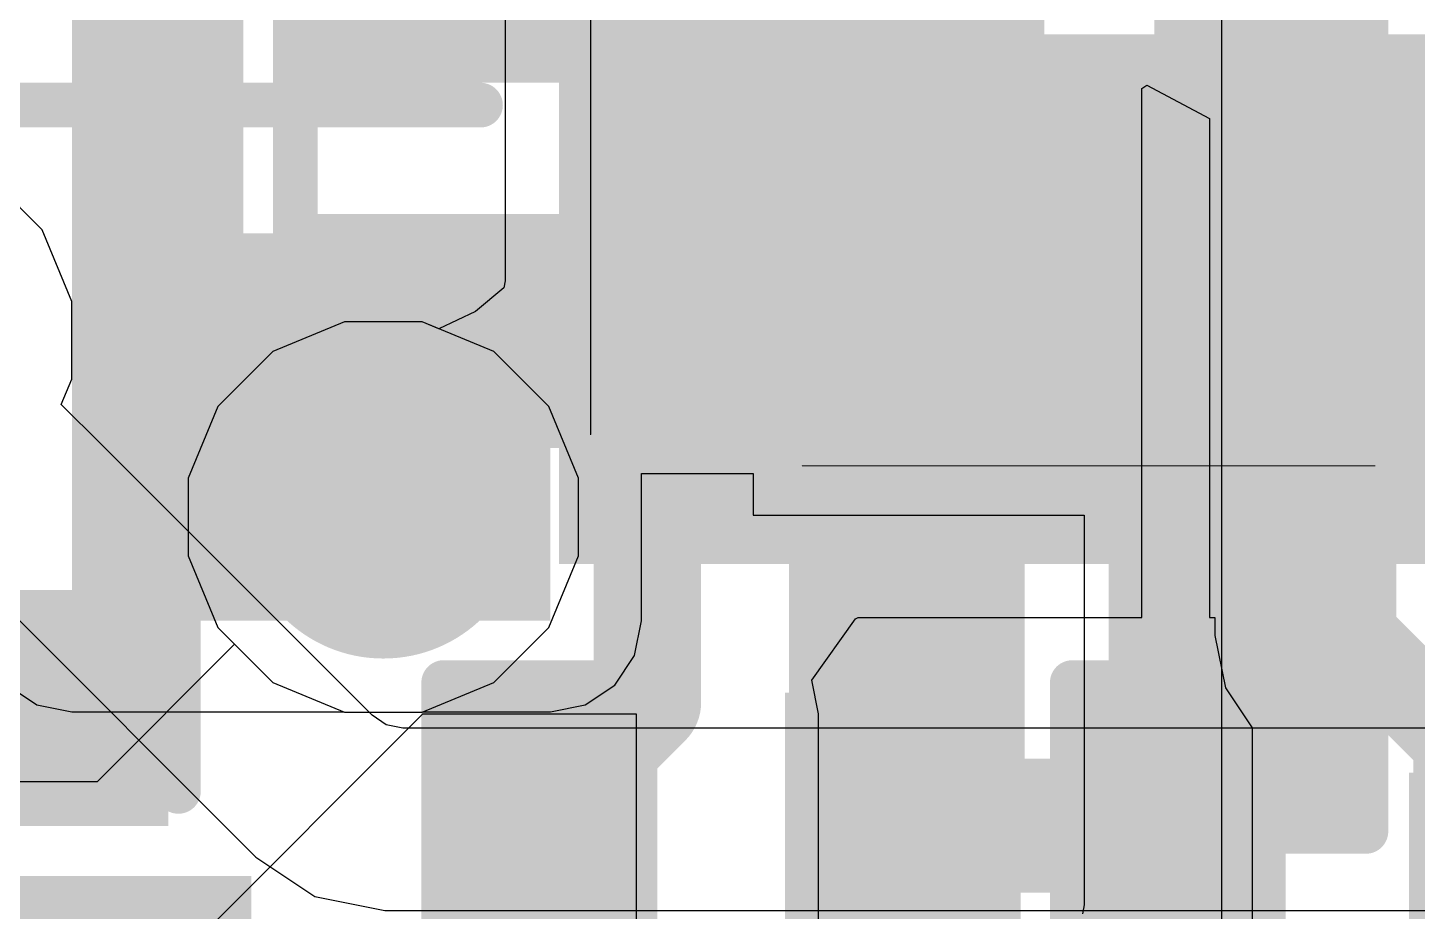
# Model space of a CAD drawing. Header units: inches. Extents: x -6 to 385, y -2 to 102.
# Drawn here: x 28.289 to 32.234, y 9.007 to 11.514 of the extents above; entities that cross this region are included whole.
import ezdxf

# ---------------------------------------------------------------- set-up
doc = ezdxf.new("R2010")
doc.units = ezdxf.units.IN
for name, color, linetype in [('Bottom Layer', 5, 'Continuous'), ('Bottom Overlay', 54, 'Continuous'), ('Bottom Paste', 16, 'Continuous'), ('Bottom Solder', 6, 'Continuous'), ('Drill Drawing', 1, 'Continuous'), ('Layer 1', 16, 'Continuous'), ('Layer 2', 76, 'Continuous'), ('Top Layer', 1, 'Continuous'), ('Top Overlay', 2, 'Continuous'), ('Top Paste', 8, 'Continuous'), ('Top Solder', 216, 'Continuous'), ('Via Holes', 16, 'Continuous')]:
    doc.layers.add(name, color=color, linetype=linetype)

# ---------------------------------------------------------------- blocks, each defined once
blk = doc.blocks.new('FH12_40S_0_5SH_55__4')
at = {"layer": 'Top Layer'}
for points in [[(7.600000039999999, 2.27500053), (7.89999944, 2.27500053), (7.89999944, 0.97500059), (7.600000039999999, 0.97500059)], [(8.09999904, 2.27500053), (8.39999844, 2.27500053), (8.39999844, 0.97500059), (8.09999904, 0.97500059)], [(8.60000058, 2.27500053), (8.899999979999999, 2.27500053), (8.899999979999999, 0.97500059), (8.60000058, 0.97500059)], [(9.09999958, 2.27500053), (9.39999898, 2.27500053), (9.39999898, 0.97500059), (9.09999958, 0.97500059)], [(9.600001119999998, 2.27500053), (9.900000519999999, 2.27500053), (9.900000519999999, 0.97500059), (9.600001119999998, 0.97500059)]]:
    blk.add_hatch(color=1, dxfattribs=at).paths.add_polyline_path(points)
at = {"layer": 'Top Paste'}
for points in [[(7.600000039999999, 2.27500053), (7.89999944, 2.27500053), (7.89999944, 0.97500059), (7.600000039999999, 0.97500059)], [(8.09999904, 2.27500053), (8.39999844, 2.27500053), (8.39999844, 0.97500059), (8.09999904, 0.97500059)], [(8.60000058, 2.27500053), (8.899999979999999, 2.27500053), (8.899999979999999, 0.97500059), (8.60000058, 0.97500059)], [(9.09999958, 2.27500053), (9.39999898, 2.27500053), (9.39999898, 0.97500059), (9.09999958, 0.97500059)], [(9.600001119999998, 2.27500053), (9.900000519999999, 2.27500053), (9.900000519999999, 0.97500059), (9.600001119999998, 0.97500059)]]:
    blk.add_hatch(color=8, dxfattribs=at).paths.add_polyline_path(points)
at = {"layer": 'Top Solder'}
for points in [[(7.498400039999999, 2.37660053), (8.00159944, 2.37660053), (8.00159944, 0.87340059), (7.498400039999999, 0.87340059)], [(7.99839904, 2.37660053), (8.50159844, 2.37660053), (8.50159844, 0.87340059), (7.99839904, 0.87340059)], [(8.49840058, 2.37660053), (9.001599979999998, 2.37660053), (9.001599979999998, 0.87340059), (8.49840058, 0.87340059)], [(8.99839958, 2.37660053), (9.501598979999999, 2.37660053), (9.501598979999999, 0.87340059), (8.99839958, 0.87340059)], [(9.498401119999999, 2.37660053), (10.00160052, 2.37660053), (10.00160052, 0.87340059), (9.498401119999999, 0.87340059)]]:
    blk.add_hatch(color=216, dxfattribs=at).paths.add_polyline_path(points)
at = {"layer": 'Top Overlay'}
blk.add_lwpolyline([(11.59919956, 1.07419902, 0.127, 0.127, 0), (10.22420104, 1.07419902, 0.127, 0.127, 0)], format="xyseb", dxfattribs=at)
blk.add_lwpolyline([(10.19245104, 1.07419902, 0.0635, 0.0635, 1), (10.25595104, 1.07419902, 0.0635, 0.0635, 1)], format="xyseb", close=True, dxfattribs=at)
blk = doc.blocks.new('C___0402_52')
at = {"layer": 'Top Layer'}
for points in [[(-0.6985, -0.3175), (-0.6985, 0.3175), (-0.2412999999999999, 0.3175), (-0.2413, -0.3175)], [(0.2412999999999999, -0.3175), (0.2413, 0.3175), (0.6985, 0.3175), (0.6985, -0.3175)]]:
    blk.add_hatch(color=1, dxfattribs=at).paths.add_polyline_path(points)
at = {"layer": 'Top Paste'}
for points in [[(-0.6985, -0.3175), (-0.6985, 0.3175), (-0.2412999999999999, 0.3175), (-0.2413, -0.3175)], [(0.2412999999999999, -0.3175), (0.2413, 0.3175), (0.6985, 0.3175), (0.6985, -0.3175)]]:
    blk.add_hatch(color=8, dxfattribs=at).paths.add_polyline_path(points)
at = {"layer": 'Top Solder'}
for points in [[(-0.7584998799999999, -0.37749988), (-0.7584998799999999, 0.37749988), (-0.18130012, 0.37749988), (-0.18130012, -0.37749988)], [(0.18130012, -0.37749988), (0.18130012, 0.37749988), (0.7584998799999999, 0.37749988), (0.7584998799999999, -0.37749988)]]:
    blk.add_hatch(color=216, dxfattribs=at).paths.add_polyline_path(points)
at = {"layer": 'Top Overlay'}
for points in [[(-0.7874, 0.4064, 0.127, 0.127, 0), (-0.2794, 0.4064, 0.127, 0.127, 0)], [(-0.7874, -0.4064, 0.127, 0.127, 0), (-0.7874, 0.4064, 0.127, 0.127, 0)], [(0.2794, 0.4064, 0.127, 0.127, 0), (0.7874, 0.4064, 0.127, 0.127, 0)], [(0.7874, -0.4064, 0.127, 0.127, 0), (0.7874, 0.4064, 0.127, 0.127, 0)], [(-0.7874, -0.4064, 0.127, 0.127, 0), (-0.2794, -0.4064, 0.127, 0.127, 0)], [(0.2794, -0.4064, 0.127, 0.127, 0), (0.7874, -0.4064, 0.127, 0.127, 0)]]:
    blk.add_lwpolyline(points, format="xyseb", dxfattribs=at)
for points in [[(-0.8191499999999999, 0.4064, 0.0635, 0.0635, 1), (-0.7556499999999999, 0.4064, 0.0635, 0.0635, 1)], [(-0.8191499999999999, 0.4064, 0.0635, 0.0635, 1), (-0.7556499999999999, 0.4064, 0.0635, 0.0635, 1)], [(-0.31115, 0.4064, 0.0635, 0.0635, 1), (-0.24765, 0.4064, 0.0635, 0.0635, 1)], [(0.24765, 0.4064, 0.0635, 0.0635, 1), (0.31115, 0.4064, 0.0635, 0.0635, 1)], [(0.7556499999999999, 0.4064, 0.0635, 0.0635, 1), (0.8191499999999999, 0.4064, 0.0635, 0.0635, 1)], [(0.7556499999999999, 0.4064, 0.0635, 0.0635, 1), (0.8191499999999999, 0.4064, 0.0635, 0.0635, 1)], [(-0.8191499999999999, -0.4064, 0.0635, 0.0635, 1), (-0.7556499999999999, -0.4064, 0.0635, 0.0635, 1)], [(-0.8191499999999999, -0.4064, 0.0635, 0.0635, 1), (-0.7556499999999999, -0.4064, 0.0635, 0.0635, 1)], [(-0.31115, -0.4064, 0.0635, 0.0635, 1), (-0.24765, -0.4064, 0.0635, 0.0635, 1)], [(0.24765, -0.4064, 0.0635, 0.0635, 1), (0.31115, -0.4064, 0.0635, 0.0635, 1)], [(0.7556499999999999, -0.4064, 0.0635, 0.0635, 1), (0.8191499999999999, -0.4064, 0.0635, 0.0635, 1)], [(0.7556499999999999, -0.4064, 0.0635, 0.0635, 1), (0.8191499999999999, -0.4064, 0.0635, 0.0635, 1)]]:
    blk.add_lwpolyline(points, format="xyseb", close=True, dxfattribs=at)
blk = doc.blocks.new('C___0402_56')
at = {"layer": 'Top Layer'}
for points in [[(-0.6985, -0.3175), (-0.6985, 0.3175), (-0.2412999999999999, 0.3175), (-0.2413, -0.3175)], [(0.2412999999999999, -0.3175), (0.2413, 0.3175), (0.6985, 0.3175), (0.6985, -0.3175)]]:
    blk.add_hatch(color=1, dxfattribs=at).paths.add_polyline_path(points)
at = {"layer": 'Top Paste'}
for points in [[(-0.6985, -0.3175), (-0.6985, 0.3175), (-0.2412999999999999, 0.3175), (-0.2413, -0.3175)], [(0.2412999999999999, -0.3175), (0.2413, 0.3175), (0.6985, 0.3175), (0.6985, -0.3175)]]:
    blk.add_hatch(color=8, dxfattribs=at).paths.add_polyline_path(points)
at = {"layer": 'Top Solder'}
for points in [[(-0.7584998799999999, -0.37749988), (-0.7584998799999999, 0.37749988), (-0.18130012, 0.37749988), (-0.18130012, -0.37749988)], [(0.18130012, -0.37749988), (0.18130012, 0.37749988), (0.7584998799999999, 0.37749988), (0.7584998799999999, -0.37749988)]]:
    blk.add_hatch(color=216, dxfattribs=at).paths.add_polyline_path(points)
at = {"layer": 'Top Overlay'}
for points in [[(-0.2794, 0.4064, 0.127, 0.127, 0), (-0.7874, 0.4064, 0.127, 0.127, 0)], [(-0.7874, 0.4064, 0.127, 0.127, 0), (-0.7874, -0.4064, 0.127, 0.127, 0)], [(0.7874, 0.4064, 0.127, 0.127, 0), (0.2794, 0.4064, 0.127, 0.127, 0)], [(0.7874, 0.4064, 0.127, 0.127, 0), (0.7874, -0.4064, 0.127, 0.127, 0)], [(-0.2794, -0.4064, 0.127, 0.127, 0), (-0.7874, -0.4064, 0.127, 0.127, 0)], [(0.7874, -0.4064, 0.127, 0.127, 0), (0.2794, -0.4064, 0.127, 0.127, 0)]]:
    blk.add_lwpolyline(points, format="xyseb", dxfattribs=at)
for points in [[(-0.8191499999999999, 0.4064, 0.0635, 0.0635, 1), (-0.7556499999999999, 0.4064, 0.0635, 0.0635, 1)], [(-0.8191499999999999, 0.4064, 0.0635, 0.0635, 1), (-0.7556499999999999, 0.4064, 0.0635, 0.0635, 1)], [(-0.31115, 0.4064, 0.0635, 0.0635, 1), (-0.24765, 0.4064, 0.0635, 0.0635, 1)], [(0.24765, 0.4064, 0.0635, 0.0635, 1), (0.31115, 0.4064, 0.0635, 0.0635, 1)], [(0.7556499999999999, 0.4064, 0.0635, 0.0635, 1), (0.8191499999999999, 0.4064, 0.0635, 0.0635, 1)], [(0.7556499999999999, 0.4064, 0.0635, 0.0635, 1), (0.8191499999999999, 0.4064, 0.0635, 0.0635, 1)], [(-0.8191499999999999, -0.4064, 0.0635, 0.0635, 1), (-0.7556499999999999, -0.4064, 0.0635, 0.0635, 1)], [(-0.8191499999999999, -0.4064, 0.0635, 0.0635, 1), (-0.7556499999999999, -0.4064, 0.0635, 0.0635, 1)], [(-0.31115, -0.4064, 0.0635, 0.0635, 1), (-0.24765, -0.4064, 0.0635, 0.0635, 1)], [(0.24765, -0.4064, 0.0635, 0.0635, 1), (0.31115, -0.4064, 0.0635, 0.0635, 1)], [(0.7556499999999999, -0.4064, 0.0635, 0.0635, 1), (0.8191499999999999, -0.4064, 0.0635, 0.0635, 1)], [(0.7556499999999999, -0.4064, 0.0635, 0.0635, 1), (0.8191499999999999, -0.4064, 0.0635, 0.0635, 1)]]:
    blk.add_lwpolyline(points, format="xyseb", close=True, dxfattribs=at)
blk = doc.blocks.new('C___0402_69')
at = {"layer": 'Top Layer'}
for points in [[(-0.6985, -0.3175), (-0.6985, 0.3174999999999999), (-0.2413000000000001, 0.3175), (-0.2412999999999999, -0.3174999999999999)], [(0.2413000000000001, -0.3175), (0.2412999999999999, 0.3174999999999999), (0.6985, 0.3175), (0.6985, -0.3174999999999999)]]:
    blk.add_hatch(color=1, dxfattribs=at).paths.add_polyline_path(points)
at = {"layer": 'Top Paste'}
for points in [[(-0.6985, -0.3175), (-0.6985, 0.3174999999999999), (-0.2413000000000001, 0.3175), (-0.2412999999999999, -0.3174999999999999)], [(0.2413000000000001, -0.3175), (0.2412999999999999, 0.3174999999999999), (0.6985, 0.3175), (0.6985, -0.3174999999999999)]]:
    blk.add_hatch(color=8, dxfattribs=at).paths.add_polyline_path(points)
at = {"layer": 'Top Solder'}
for points in [[(-0.7584998799999999, -0.3774998800000001), (-0.7584998799999999, 0.3774998799999999), (-0.1813001200000001, 0.3774998800000001), (-0.1813001199999999, -0.3774998799999999)], [(0.1813001200000001, -0.3774998800000001), (0.1813001199999999, 0.3774998799999999), (0.7584998799999999, 0.3774998800000001), (0.7584998799999999, -0.3774998799999999)]]:
    blk.add_hatch(color=216, dxfattribs=at).paths.add_polyline_path(points)
at = {"layer": 'Top Overlay'}
for points in [[(-0.2794, 0.4064, 0.127, 0.127, 0), (-0.7874, 0.4064, 0.127, 0.127, 0)], [(-0.7874, -0.4064, 0.127, 0.127, 0), (-0.7874, 0.4064, 0.127, 0.127, 0)], [(0.7874, 0.4064, 0.127, 0.127, 0), (0.2794, 0.4064, 0.127, 0.127, 0)], [(0.7874, -0.4064, 0.127, 0.127, 0), (0.7874, 0.4064, 0.127, 0.127, 0)], [(-0.2794, -0.4064, 0.127, 0.127, 0), (-0.7874, -0.4064, 0.127, 0.127, 0)], [(0.7874, -0.4064, 0.127, 0.127, 0), (0.2794, -0.4064, 0.127, 0.127, 0)]]:
    blk.add_lwpolyline(points, format="xyseb", dxfattribs=at)
for points in [[(-0.8191499999999999, 0.4064, 0.0635, 0.0635, 1), (-0.7556499999999999, 0.4064, 0.0635, 0.0635, 1)], [(-0.8191499999999999, 0.4064, 0.0635, 0.0635, 1), (-0.7556499999999999, 0.4064, 0.0635, 0.0635, 1)], [(-0.31115, 0.4064, 0.0635, 0.0635, 1), (-0.24765, 0.4064, 0.0635, 0.0635, 1)], [(0.24765, 0.4064, 0.0635, 0.0635, 1), (0.31115, 0.4064, 0.0635, 0.0635, 1)], [(0.7556499999999999, 0.4064, 0.0635, 0.0635, 1), (0.8191499999999999, 0.4064, 0.0635, 0.0635, 1)], [(0.7556499999999999, 0.4064, 0.0635, 0.0635, 1), (0.8191499999999999, 0.4064, 0.0635, 0.0635, 1)], [(-0.8191499999999999, -0.4064, 0.0635, 0.0635, 1), (-0.7556499999999999, -0.4064, 0.0635, 0.0635, 1)], [(-0.8191499999999999, -0.4064, 0.0635, 0.0635, 1), (-0.7556499999999999, -0.4064, 0.0635, 0.0635, 1)], [(-0.31115, -0.4064, 0.0635, 0.0635, 1), (-0.24765, -0.4064, 0.0635, 0.0635, 1)], [(0.24765, -0.4064, 0.0635, 0.0635, 1), (0.31115, -0.4064, 0.0635, 0.0635, 1)], [(0.7556499999999999, -0.4064, 0.0635, 0.0635, 1), (0.8191499999999999, -0.4064, 0.0635, 0.0635, 1)], [(0.7556499999999999, -0.4064, 0.0635, 0.0635, 1), (0.8191499999999999, -0.4064, 0.0635, 0.0635, 1)]]:
    blk.add_lwpolyline(points, format="xyseb", close=True, dxfattribs=at)
blk = doc.blocks.new('GT_TC032A_H015_L1_B_86')
at = {"layer": 'Bottom Solder'}
blk.add_hatch(color=6, dxfattribs=at).paths.add_polyline_path([(1.0483977, 1.0015982), (2.3016083, 1.0015982), (2.3016083, -1.0015982), (1.0483977, -1.0015982)])
blk = doc.blocks.new('R___0402_B_100')
at = {"layer": 'Bottom Layer'}
for points in [[(-0.2413, 0.3175), (-0.2412999999999999, -0.3175), (-0.6985, -0.3175), (-0.6985, 0.3175)], [(0.6985, 0.3175), (0.6985, -0.3175), (0.2413, -0.3175), (0.2412999999999999, 0.3175)]]:
    blk.add_hatch(color=5, dxfattribs=at).paths.add_polyline_path(points)
at = {"layer": 'Bottom Paste'}
for points in [[(-0.2413, 0.3175), (-0.2412999999999999, -0.3175), (-0.6985, -0.3175), (-0.6985, 0.3175)], [(0.6985, 0.3175), (0.6985, -0.3175), (0.2413, -0.3175), (0.2412999999999999, 0.3175)]]:
    blk.add_hatch(color=16, dxfattribs=at).paths.add_polyline_path(points)
at = {"layer": 'Bottom Solder'}
for points in [[(-0.18629884, 0.37250116), (-0.1862988399999999, -0.37250116), (-0.75350116, -0.37250116), (-0.75350116, 0.37250116)], [(0.75350116, 0.37250116), (0.75350116, -0.37250116), (0.18629884, -0.37250116), (0.1862988399999999, 0.37250116)]]:
    blk.add_hatch(color=6, dxfattribs=at).paths.add_polyline_path(points)
at = {"layer": 'Bottom Overlay'}
for points in [[(-0.7874, 0.4064, 0.127, 0.127, 0), (-0.7874, -0.4064, 0.127, 0.127, 0)], [(0.7874, 0.4064, 0.127, 0.127, 0), (-0.7874, 0.4064, 0.127, 0.127, 0)], [(0.7874, 0.4064, 0.127, 0.127, 0), (0.7874, -0.4064, 0.127, 0.127, 0)], [(0.8128, 0.4318, 0.0032258, 0.0032258, 0), (-0.8128, 0.4318, 0.0032258, 0.0032258, 0)], [(0.7874, -0.4064, 0.127, 0.127, 0), (-0.7874, -0.4064, 0.127, 0.127, 0)]]:
    blk.add_lwpolyline(points, format="xyseb", dxfattribs=at)
for points in [[(-0.8191499999999999, 0.4064, 0.0635, 0.0635, 1), (-0.7556499999999999, 0.4064, 0.0635, 0.0635, 1)], [(-0.8191499999999999, 0.4064, 0.0635, 0.0635, 1), (-0.7556499999999999, 0.4064, 0.0635, 0.0635, 1)], [(0.7556499999999999, 0.4064, 0.0635, 0.0635, 1), (0.8191499999999999, 0.4064, 0.0635, 0.0635, 1)], [(0.7556499999999999, 0.4064, 0.0635, 0.0635, 1), (0.8191499999999999, 0.4064, 0.0635, 0.0635, 1)], [(-0.81360518, 0.4318, 0.0016129, 0.0016129, 1), (-0.8119948199999999, 0.4318, 0.0016129, 0.0016129, 1)], [(0.8119948199999999, 0.4318, 0.0016129, 0.0016129, 1), (0.81360518, 0.4318, 0.0016129, 0.0016129, 1)], [(-0.8191499999999999, -0.4064, 0.0635, 0.0635, 1), (-0.7556499999999999, -0.4064, 0.0635, 0.0635, 1)], [(-0.8191499999999999, -0.4064, 0.0635, 0.0635, 1), (-0.7556499999999999, -0.4064, 0.0635, 0.0635, 1)], [(0.7556499999999999, -0.4064, 0.0635, 0.0635, 1), (0.8191499999999999, -0.4064, 0.0635, 0.0635, 1)], [(0.7556499999999999, -0.4064, 0.0635, 0.0635, 1), (0.8191499999999999, -0.4064, 0.0635, 0.0635, 1)]]:
    blk.add_lwpolyline(points, format="xyseb", close=True, dxfattribs=at)
blk = doc.blocks.new('R___0402_B_107')
at = {"layer": 'Bottom Layer'}
for points in [[(-0.2412999999999999, 0.3174999999999999), (-0.2413000000000001, -0.3175), (-0.6985, -0.3174999999999999), (-0.6985, 0.3175)], [(0.6985, 0.3174999999999999), (0.6985, -0.3175), (0.2412999999999999, -0.3174999999999999), (0.2413000000000001, 0.3175)]]:
    blk.add_hatch(color=5, dxfattribs=at).paths.add_polyline_path(points)
at = {"layer": 'Bottom Paste'}
for points in [[(-0.2412999999999999, 0.3174999999999999), (-0.2413000000000001, -0.3175), (-0.6985, -0.3174999999999999), (-0.6985, 0.3175)], [(0.6985, 0.3174999999999999), (0.6985, -0.3175), (0.2412999999999999, -0.3174999999999999), (0.2413000000000001, 0.3175)]]:
    blk.add_hatch(color=16, dxfattribs=at).paths.add_polyline_path(points)
at = {"layer": 'Bottom Solder'}
for points in [[(-0.1862988399999999, 0.3725011599999999), (-0.18629884, -0.3725011600000001), (-0.75350116, -0.3725011599999999), (-0.75350116, 0.3725011600000001)], [(0.75350116, 0.3725011599999999), (0.75350116, -0.3725011600000001), (0.1862988399999999, -0.3725011599999999), (0.18629884, 0.3725011600000001)]]:
    blk.add_hatch(color=6, dxfattribs=at).paths.add_polyline_path(points)
at = {"layer": 'Bottom Overlay'}
for points in [[(-0.7874, -0.4064, 0.127, 0.127, 0), (-0.7874, 0.4064, 0.127, 0.127, 0)], [(-0.7874, 0.4064, 0.127, 0.127, 0), (0.7874, 0.4064, 0.127, 0.127, 0)], [(0.7874, -0.4064, 0.127, 0.127, 0), (0.7874, 0.4064, 0.127, 0.127, 0)], [(-0.8128, 0.4318, 0.0032258, 0.0032258, 0), (0.8128, 0.4318, 0.0032258, 0.0032258, 0)], [(-0.7874, -0.4064, 0.127, 0.127, 0), (0.7874, -0.4064, 0.127, 0.127, 0)]]:
    blk.add_lwpolyline(points, format="xyseb", dxfattribs=at)
for points in [[(-0.8191499999999999, 0.4064, 0.0635, 0.0635, 1), (-0.7556499999999999, 0.4064, 0.0635, 0.0635, 1)], [(-0.8191499999999999, 0.4064, 0.0635, 0.0635, 1), (-0.7556499999999999, 0.4064, 0.0635, 0.0635, 1)], [(0.7556499999999999, 0.4064, 0.0635, 0.0635, 1), (0.8191499999999999, 0.4064, 0.0635, 0.0635, 1)], [(0.7556499999999999, 0.4064, 0.0635, 0.0635, 1), (0.8191499999999999, 0.4064, 0.0635, 0.0635, 1)], [(-0.81360518, 0.4318, 0.0016129, 0.0016129, 1), (-0.8119948199999999, 0.4318, 0.0016129, 0.0016129, 1)], [(0.8119948199999999, 0.4318, 0.0016129, 0.0016129, 1), (0.81360518, 0.4318, 0.0016129, 0.0016129, 1)], [(-0.8191499999999999, -0.4064, 0.0635, 0.0635, 1), (-0.7556499999999999, -0.4064, 0.0635, 0.0635, 1)], [(-0.8191499999999999, -0.4064, 0.0635, 0.0635, 1), (-0.7556499999999999, -0.4064, 0.0635, 0.0635, 1)], [(0.7556499999999999, -0.4064, 0.0635, 0.0635, 1), (0.8191499999999999, -0.4064, 0.0635, 0.0635, 1)], [(0.7556499999999999, -0.4064, 0.0635, 0.0635, 1), (0.8191499999999999, -0.4064, 0.0635, 0.0635, 1)]]:
    blk.add_lwpolyline(points, format="xyseb", close=True, dxfattribs=at)
blk = doc.blocks.new('R___0402_B_111')
at = {"layer": 'Bottom Layer'}
for points in [[(-0.2413, 0.3175), (-0.2412999999999999, -0.3175), (-0.6985, -0.3175), (-0.6985, 0.3175)], [(0.6985, 0.3175), (0.6985, -0.3175), (0.2413, -0.3175), (0.2412999999999999, 0.3175)]]:
    blk.add_hatch(color=5, dxfattribs=at).paths.add_polyline_path(points)
at = {"layer": 'Bottom Paste'}
for points in [[(-0.2413, 0.3175), (-0.2412999999999999, -0.3175), (-0.6985, -0.3175), (-0.6985, 0.3175)], [(0.6985, 0.3175), (0.6985, -0.3175), (0.2413, -0.3175), (0.2412999999999999, 0.3175)]]:
    blk.add_hatch(color=16, dxfattribs=at).paths.add_polyline_path(points)
at = {"layer": 'Bottom Solder'}
for points in [[(-0.18629884, 0.37250116), (-0.1862988399999999, -0.37250116), (-0.75350116, -0.37250116), (-0.75350116, 0.37250116)], [(0.75350116, 0.37250116), (0.75350116, -0.37250116), (0.18629884, -0.37250116), (0.1862988399999999, 0.37250116)]]:
    blk.add_hatch(color=6, dxfattribs=at).paths.add_polyline_path(points)
at = {"layer": 'Bottom Overlay'}
for points in [[(-0.7874, -0.4064, 0.127, 0.127, 0), (-0.7874, 0.4064, 0.127, 0.127, 0)], [(0.7874, 0.4064, 0.127, 0.127, 0), (-0.7874, 0.4064, 0.127, 0.127, 0)], [(0.7874, -0.4064, 0.127, 0.127, 0), (0.7874, 0.4064, 0.127, 0.127, 0)], [(0.8128, 0.4318, 0.0032258, 0.0032258, 0), (-0.8128, 0.4318, 0.0032258, 0.0032258, 0)], [(0.7874, -0.4064, 0.127, 0.127, 0), (-0.7874, -0.4064, 0.127, 0.127, 0)]]:
    blk.add_lwpolyline(points, format="xyseb", dxfattribs=at)
for points in [[(-0.8191499999999999, 0.4064, 0.0635, 0.0635, 1), (-0.7556499999999999, 0.4064, 0.0635, 0.0635, 1)], [(-0.8191499999999999, 0.4064, 0.0635, 0.0635, 1), (-0.7556499999999999, 0.4064, 0.0635, 0.0635, 1)], [(0.7556499999999999, 0.4064, 0.0635, 0.0635, 1), (0.8191499999999999, 0.4064, 0.0635, 0.0635, 1)], [(0.7556499999999999, 0.4064, 0.0635, 0.0635, 1), (0.8191499999999999, 0.4064, 0.0635, 0.0635, 1)], [(-0.81360518, 0.4318, 0.0016129, 0.0016129, 1), (-0.8119948199999999, 0.4318, 0.0016129, 0.0016129, 1)], [(0.8119948199999999, 0.4318, 0.0016129, 0.0016129, 1), (0.81360518, 0.4318, 0.0016129, 0.0016129, 1)], [(-0.8191499999999999, -0.4064, 0.0635, 0.0635, 1), (-0.7556499999999999, -0.4064, 0.0635, 0.0635, 1)], [(-0.8191499999999999, -0.4064, 0.0635, 0.0635, 1), (-0.7556499999999999, -0.4064, 0.0635, 0.0635, 1)], [(0.7556499999999999, -0.4064, 0.0635, 0.0635, 1), (0.8191499999999999, -0.4064, 0.0635, 0.0635, 1)], [(0.7556499999999999, -0.4064, 0.0635, 0.0635, 1), (0.8191499999999999, -0.4064, 0.0635, 0.0635, 1)]]:
    blk.add_lwpolyline(points, format="xyseb", close=True, dxfattribs=at)
blk = doc.blocks.new('C___0402_B_155')
at = {"layer": 'Bottom Layer'}
for points in [[(-0.2413, 0.3175), (-0.2412999999999999, -0.3175), (-0.6985, -0.3175), (-0.6985, 0.3175)], [(0.6985, 0.3175), (0.6985, -0.3175), (0.2413, -0.3175), (0.2412999999999999, 0.3175)]]:
    blk.add_hatch(color=5, dxfattribs=at).paths.add_polyline_path(points)
at = {"layer": 'Bottom Paste'}
for points in [[(-0.2413, 0.3175), (-0.2412999999999999, -0.3175), (-0.6985, -0.3175), (-0.6985, 0.3175)], [(0.6985, 0.3175), (0.6985, -0.3175), (0.2413, -0.3175), (0.2412999999999999, 0.3175)]]:
    blk.add_hatch(color=16, dxfattribs=at).paths.add_polyline_path(points)
at = {"layer": 'Bottom Solder'}
for points in [[(-0.18130012, 0.37749988), (-0.18130012, -0.37749988), (-0.7584998799999999, -0.37749988), (-0.7584998799999999, 0.37749988)], [(0.7584998799999999, 0.37749988), (0.7584998799999999, -0.37749988), (0.18130012, -0.37749988), (0.18130012, 0.37749988)]]:
    blk.add_hatch(color=6, dxfattribs=at).paths.add_polyline_path(points)
at = {"layer": 'Bottom Overlay'}
for points in [[(-0.27940254, 0.40640254, 0.127, 0.127, 0), (-0.7874, 0.40639492, 0.127, 0.127, 0)], [(-0.7874, 0.40639492, 0.127, 0.127, 0), (-0.7874, -0.4064, 0.127, 0.127, 0)], [(0.78740254, 0.40640254, 0.127, 0.127, 0), (0.2794, 0.40640254, 0.127, 0.127, 0)], [(0.78740254, 0.40640254, 0.127, 0.127, 0), (0.7874, -0.4064, 0.127, 0.127, 0)], [(-0.2794, -0.4064, 0.127, 0.127, 0), (-0.7874, -0.4064, 0.127, 0.127, 0)], [(0.7874, -0.4064, 0.127, 0.127, 0), (0.2794, -0.4064, 0.127, 0.127, 0)]]:
    blk.add_lwpolyline(points, format="xyseb", dxfattribs=at)
for points in [[(-0.8191499999999999, 0.40639492, 0.0635, 0.0635, 1), (-0.7556499999999999, 0.40639492, 0.0635, 0.0635, 1)], [(-0.8191499999999999, 0.40639492, 0.0635, 0.0635, 1), (-0.7556499999999999, 0.40639492, 0.0635, 0.0635, 1)], [(-0.31115254, 0.40640254, 0.0635, 0.0635, 1), (-0.24765254, 0.40640254, 0.0635, 0.0635, 1)], [(0.24765, 0.40640254, 0.0635, 0.0635, 1), (0.31115, 0.40640254, 0.0635, 0.0635, 1)], [(0.75565254, 0.40640254, 0.0635, 0.0635, 1), (0.8191525399999998, 0.40640254, 0.0635, 0.0635, 1)], [(0.75565254, 0.40640254, 0.0635, 0.0635, 1), (0.8191525399999998, 0.40640254, 0.0635, 0.0635, 1)], [(-0.8191499999999999, -0.4064, 0.0635, 0.0635, 1), (-0.7556499999999999, -0.4064, 0.0635, 0.0635, 1)], [(-0.8191499999999999, -0.4064, 0.0635, 0.0635, 1), (-0.7556499999999999, -0.4064, 0.0635, 0.0635, 1)], [(-0.31115, -0.4064, 0.0635, 0.0635, 1), (-0.24765, -0.4064, 0.0635, 0.0635, 1)], [(0.24765, -0.4064, 0.0635, 0.0635, 1), (0.31115, -0.4064, 0.0635, 0.0635, 1)], [(0.7556499999999999, -0.4064, 0.0635, 0.0635, 1), (0.8191499999999999, -0.4064, 0.0635, 0.0635, 1)], [(0.7556499999999999, -0.4064, 0.0635, 0.0635, 1), (0.8191499999999999, -0.4064, 0.0635, 0.0635, 1)]]:
    blk.add_lwpolyline(points, format="xyseb", close=True, dxfattribs=at)

msp = doc.modelspace()

# ---------------------------------------------------------------- hatches: boundary and pattern name
at = {"layer": 'Bottom Layer'}
for points in [[(28.4136973, 9.83133416), (28.8708973, 9.83133416), (28.8708973, 14.47449988), (28.4136973, 14.47449988)], [(29.1375973, 11.41379988), (31.05969658, 11.41379988), (31.05969658, 12.3569476), (29.1375973, 12.3569476)], [(28.4136973, 9.83133416), (29.7725973, 9.83133416), (29.7725973, 10.93119988), (28.4136973, 10.93119988)], [(32.21110652, 8.49999824), (34.46999456, 8.49999824), (34.46999456, 9.400001519999998), (32.21110652, 9.400001519999998)]]:
    msp.add_hatch(color=5, dxfattribs=at).paths.add_polyline_path(points)
h = msp.add_hatch(color=5, dxfattribs=at)
edge = h.paths.add_edge_path()
edge.add_arc((29.29818372, 10.12551696), 0.2999994, 0, 360)
at = {"layer": 'Bottom Solder'}
h = msp.add_hatch(color=6, dxfattribs=at)
edge = h.paths.add_edge_path()
edge.add_arc((29.29818372, 10.12551696), 0.4015993999999999, 0, 360)
at = {"layer": 'Layer 1'}
h = msp.add_hatch(color=16, dxfattribs=at)
edge = h.paths.add_edge_path()
edge.add_arc((29.29818372, 10.12551696), 0.2999994, 0, 360)
at = {"layer": 'Layer 2'}
h = msp.add_hatch(color=76, dxfattribs=at)
edge = h.paths.add_edge_path()
edge.add_arc((29.29818372, 10.12551696), 0.2999994, 0, 360)
at = {"layer": 'Top Layer'}
h = msp.add_hatch(color=1, dxfattribs=at)
edge = h.paths.add_edge_path()
edge.add_arc((29.29818372, 10.12551696), 0.2999994, 0, 360)
at = {"layer": 'Top Solder'}
h = msp.add_hatch(color=216, dxfattribs=at)
edge = h.paths.add_edge_path()
edge.add_arc((29.29818372, 10.12551696), 0.4015993999999999, 0, 360)
at = {"layer": 'Via Holes'}
h = msp.add_hatch(color=7, dxfattribs=at)
edge = h.paths.add_edge_path()
edge.add_arc((29.29818372, 10.12551696), 0.1499997, 0, 360)

# ---------------------------------------------------------------- linework, layer by layer
at = {"layer": 'Bottom Layer'}
for p, q in [((31.67920258, 8.24600078), (31.67920258, 26.9748)), ((30.03157316, 9.83133416), (30.03157316, 10.24939276)), ((30.03157316, 10.24939276), (30.34849658, 10.24939276)), ((30.34849658, 10.24939276), (30.34849658, 10.13109988)), ((30.34849658, 10.13109988), (31.28829658, 10.13109988)), ((31.28829658, 10.13109988), (31.28829658, 9.024383779999999)), ((30.01186022, 9.73222844), (30.03157316, 9.83133416)), ((29.95572114, 9.648210319999999), (30.01186022, 9.73222844)), ((28.23057346, 9.648210319999999), (28.31459157999999, 9.59207124)), ((29.87170301999999, 9.59207124), (29.95572114, 9.648210319999999)), ((28.31459157999999, 9.59207124), (28.4136973, 9.5723583)), ((29.7725973, 9.5723583), (29.87170301999999, 9.59207124)), ((28.4136973, 9.5723583), (29.18595636, 9.5723583)), ((29.18595636, 9.5723583), (29.18798581999999, 9.571517559999998)), ((29.18798581999999, 9.571517559999998), (29.40838162, 9.571517559999998)), ((29.40838162, 9.571517559999998), (29.41041108, 9.5723583)), ((29.41041108, 9.5723583), (29.7725973, 9.5723583)), ((31.28829658, 9.024383779999999), (31.28332072, 8.99936732))]:
    msp.add_line(p, q, dxfattribs=at)
for points in [[(28.7105979, 10.74070242, 0.3809999999999999, 0.3809999999999999, 0), (28.7105979, 12.89180048, 0.3809999999999999, 0.3809999999999999, 0)], [(28.7105979, 10.74070242, 0.3809999999999999, 0.3809999999999999, 0), (28.71060044, 10.74069988, 0.3809999999999999, 0.3809999999999999, 0)], [(28.71060044, 10.74069988, 0.3809999999999999, 0.3809999999999999, 0), (29.4169973, 10.74069988, 0.3809999999999999, 0.3809999999999999, 0)], [(29.4169973, 10.74069988, 0.3809999999999999, 0.3809999999999999, 0), (29.4550973, 10.70259988, 0.3809999999999999, 0.3809999999999999, 0)], [(29.3400861, 10.66449988, 0.3809999999999999, 0.3809999999999999, 0), (29.3781861, 10.70259988, 0.3809999999999999, 0.3809999999999999, 0)], [(29.3781861, 10.70259988, 0.3809999999999999, 0.3809999999999999, 0), (29.4550973, 10.70259988, 0.3809999999999999, 0.3809999999999999, 0)], [(29.4550973, 10.70259988, 0.3809999999999999, 0.3809999999999999, 0), (30.83109658, 10.70259988, 0.3809999999999999, 0.3809999999999999, 0)], [(30.8147974, 10.6863007, 0.3809999999999999, 0.3809999999999999, 0), (30.83109658, 10.70259988, 0.3809999999999999, 0.3809999999999999, 0)], [(31.77089658, 10.21999988, 0.3809999999999999, 0.3809999999999999, 0), (31.77089658, 10.70259988, 0.3809999999999999, 0.3809999999999999, 0)], [(29.3400861, 10.16741934, 0.3809999999999999, 0.3809999999999999, 0), (29.3400861, 10.66449988, 0.3809999999999999, 0.3809999999999999, 0)], [(31.77089658, 10.21999988, 0.3809999999999999, 0.3809999999999999, 0), (33.7199986, 10.21999988, 0.3809999999999999, 0.3809999999999999, 0)], [(31.77089658, 9.63960734, 0.3809999999999999, 0.3809999999999999, 0), (31.77089658, 10.21999988, 0.3809999999999999, 0.3809999999999999, 0)], [(29.29818372, 10.12551696, 0.3809999999999999, 0.3809999999999999, 0), (29.3400861, 10.16741934, 0.3809999999999999, 0.3809999999999999, 0)], [(31.77089658, 9.58499988, 0.3809999999999999, 0.3809999999999999, 0), (31.77089658, 9.63960734, 0.3809999999999999, 0.3809999999999999, 0)]]:
    msp.add_lwpolyline(points, format="xyseb", dxfattribs=at)
for points in [[(28.6153479, 10.74070242, 0.1905, 0.1905, 1), (28.8058479, 10.74070242, 0.1905, 0.1905, 1)], [(28.6153479, 10.74070242, 0.1905, 0.1905, 1), (28.8058479, 10.74070242, 0.1905, 0.1905, 1)], [(28.61535044, 10.74069988, 0.1905, 0.1905, 1), (28.80585044, 10.74069988, 0.1905, 0.1905, 1)], [(28.61535044, 10.74069988, 0.1905, 0.1905, 1), (28.80585044, 10.74069988, 0.1905, 0.1905, 1)], [(29.3217473, 10.74069988, 0.1905, 0.1905, 1), (29.5122473, 10.74069988, 0.1905, 0.1905, 1)], [(29.3217473, 10.74069988, 0.1905, 0.1905, 1), (29.5122473, 10.74069988, 0.1905, 0.1905, 1)], [(29.2829361, 10.70259988, 0.1905, 0.1905, 1), (29.4734361, 10.70259988, 0.1905, 0.1905, 1)], [(29.2829361, 10.70259988, 0.1905, 0.1905, 1), (29.4734361, 10.70259988, 0.1905, 0.1905, 1)], [(29.3598473, 10.70259988, 0.1905, 0.1905, 1), (29.55034729999999, 10.70259988, 0.1905, 0.1905, 1)], [(29.3598473, 10.70259988, 0.1905, 0.1905, 1), (29.55034729999999, 10.70259988, 0.1905, 0.1905, 1)], [(29.3598473, 10.70259988, 0.1905, 0.1905, 1), (29.55034729999999, 10.70259988, 0.1905, 0.1905, 1)], [(30.73584658, 10.70259988, 0.1905, 0.1905, 1), (30.92634658, 10.70259988, 0.1905, 0.1905, 1)], [(30.73584658, 10.70259988, 0.1905, 0.1905, 1), (30.92634658, 10.70259988, 0.1905, 0.1905, 1)], [(31.67564658, 10.70259988, 0.1905, 0.1905, 1), (31.86614658, 10.70259988, 0.1905, 0.1905, 1)], [(29.2448361, 10.66449988, 0.1905, 0.1905, 1), (29.4353361, 10.66449988, 0.1905, 0.1905, 1)], [(29.2448361, 10.66449988, 0.1905, 0.1905, 1), (29.4353361, 10.66449988, 0.1905, 0.1905, 1)], [(30.7195474, 10.6863007, 0.1905, 0.1905, 1), (30.9100474, 10.6863007, 0.1905, 0.1905, 1)], [(31.67564658, 10.21999988, 0.1905, 0.1905, 1), (31.86614658, 10.21999988, 0.1905, 0.1905, 1)], [(31.67564658, 10.21999988, 0.1905, 0.1905, 1), (31.86614658, 10.21999988, 0.1905, 0.1905, 1)], [(31.67564658, 10.21999988, 0.1905, 0.1905, 1), (31.86614658, 10.21999988, 0.1905, 0.1905, 1)], [(29.2448361, 10.16741934, 0.1905, 0.1905, 1), (29.4353361, 10.16741934, 0.1905, 0.1905, 1)], [(29.2448361, 10.16741934, 0.1905, 0.1905, 1), (29.4353361, 10.16741934, 0.1905, 0.1905, 1)], [(29.20293372, 10.12551696, 0.1905, 0.1905, 1), (29.39343372, 10.12551696, 0.1905, 0.1905, 1)], [(31.67564658, 9.63960734, 0.1905, 0.1905, 1), (31.86614658, 9.63960734, 0.1905, 0.1905, 1)], [(31.67564658, 9.63960734, 0.1905, 0.1905, 1), (31.86614658, 9.63960734, 0.1905, 0.1905, 1)], [(31.67564658, 9.58499988, 0.1905, 0.1905, 1), (31.86614658, 9.58499988, 0.1905, 0.1905, 1)]]:
    msp.add_lwpolyline(points, format="xyseb", close=True, dxfattribs=at)
at = {"layer": 'Drill Drawing'}
for points in [[(29.04418372, 10.37951696, 0.0508, 0.0508, 0), (29.55218372, 10.37951696, 0.0508, 0.0508, 0)], [(29.04418372, 10.37951696, 0.0508, 0.0508, 0), (29.29818372, 9.87151696, 0.0508, 0.0508, 0)], [(29.29818372, 9.87151696, 0.0508, 0.0508, 0), (29.55218372, 10.37951696, 0.0508, 0.0508, 0)]]:
    msp.add_lwpolyline(points, format="xyseb", dxfattribs=at)
for points in [[(29.03148372, 10.37951696, 0.0254, 0.0254, 1), (29.05688372, 10.37951696, 0.0254, 0.0254, 1)], [(29.03148372, 10.37951696, 0.0254, 0.0254, 1), (29.05688372, 10.37951696, 0.0254, 0.0254, 1)], [(29.53948372, 10.37951696, 0.0254, 0.0254, 1), (29.56488371999999, 10.37951696, 0.0254, 0.0254, 1)], [(29.53948372, 10.37951696, 0.0254, 0.0254, 1), (29.56488371999999, 10.37951696, 0.0254, 0.0254, 1)], [(29.28548372, 9.87151696, 0.0254, 0.0254, 1), (29.31088372, 9.87151696, 0.0254, 0.0254, 1)], [(29.28548372, 9.87151696, 0.0254, 0.0254, 1), (29.31088372, 9.87151696, 0.0254, 0.0254, 1)]]:
    msp.add_lwpolyline(points, format="xyseb", close=True, dxfattribs=at)
at = {"layer": 'Layer 1'}
for p, q in [((29.18798581999999, 10.67951636), (28.98436926, 10.59517566)), ((29.40838162, 10.67951636), (29.18798581999999, 10.67951636)), ((29.61199818, 10.59517566), (29.40838162, 10.67951636)), ((28.98436926, 10.59517566), (28.82852502, 10.43933142)), ((29.76784242, 10.43933142), (29.61199818, 10.59517566)), ((28.82852502, 10.43933142), (28.74418432, 10.23571486)), ((29.85218312, 10.23571486), (29.76784242, 10.43933142)), ((28.74418432, 10.23571486), (28.74418432, 10.01531906)), ((29.85218312, 10.01531906), (29.85218312, 10.23571486)), ((28.74418432, 10.01531906), (28.82852502, 9.811702499999999)), ((29.76784242, 9.811702499999999), (29.85218312, 10.01531906)), ((28.82852502, 9.811702499999999), (28.98436926, 9.655858259999999)), ((29.61199818, 9.655858259999999), (29.76784242, 9.811702499999999)), ((28.98436926, 9.655858259999999), (29.18798581999999, 9.571517559999998)), ((29.40838162, 9.571517559999998), (29.61199818, 9.655858259999999)), ((29.18798581999999, 9.571517559999998), (29.40838162, 9.571517559999998))]:
    msp.add_line(p, q, dxfattribs=at)
at = {"layer": 'Layer 2'}
for p, q in [((28.3293566, 10.94126082), (28.17351236, 11.09710506)), ((28.4136973, 10.73764426), (28.3293566, 10.94126082)), ((28.4136973, 10.51724846), (28.4136973, 10.73764426)), ((28.38381166, 10.44509468), (28.4136973, 10.51724846)), ((28.49751222, 10.33139412), (28.38381166, 10.44509468)), ((28.49751984, 10.33138904), (28.49751222, 10.33139412)), ((29.26618988, 9.562716459999999), (28.49751984, 10.33138904)), ((28.13127215999999, 9.96514136), (28.93601528, 9.1603957)), ((29.30614662, 9.536018519999999), (29.26618988, 9.562716459999999)), ((29.35327632, 9.52664338), (29.30614662, 9.536018519999999)), ((33.14335256, 9.52664338), (29.35327632, 9.52664338)), ((28.93601528, 9.1603957), (29.10405152, 9.04811754)), ((29.10405152, 9.04811754), (29.30226296, 9.00869166)), ((29.30226296, 9.00869166), (32.92880891999999, 9.00869166))]:
    msp.add_line(p, q, dxfattribs=at)
at = {"layer": 'Top Layer'}
for p, q in [((29.6442892, 11.53571734), (29.6442892, 10.79629794)), ((31.45228914, 11.34239794), (31.46649028, 11.35188738)), ((31.45228914, 9.8402013), (31.45228914, 11.34239794)), ((31.46649028, 11.35188738), (31.64429028, 11.25685074)), ((31.64429028, 11.25685074), (31.64429028, 9.8402013)), ((29.6402379, 10.77592968), (29.55951162, 10.70885336)), ((29.6442892, 10.79629794), (29.6402379, 10.77592968)), ((29.55951162, 10.70885336), (29.45612346, 10.65973992)), ((29.18798581999999, 10.67951636), (28.98436926, 10.59517566)), ((29.40838162, 10.67951636), (29.18798581999999, 10.67951636)), ((29.45612346, 10.65973992), (29.40838162, 10.67951636)), ((28.98436926, 10.59517566), (28.82852502, 10.43933142)), ((28.82852502, 10.43933142), (28.74418432, 10.23571486)), ((28.74418432, 10.23571486), (28.74418432, 10.01531906)), ((28.74418432, 10.01531906), (28.82852502, 9.811702499999999)), ((30.51487674, 9.66239876), (30.63902686, 9.836276999999999)), ((30.63902686, 9.836276999999999), (30.64699484, 9.8402013)), ((30.64699484, 9.8402013), (31.45228914, 9.8402013)), ((31.64429028, 9.8402013), (31.65982492, 9.8402013)), ((31.65982492, 9.8402013), (31.65982492, 9.78939876)), ((28.82852502, 9.811702499999999), (28.87557344, 9.76465408)), ((31.65982492, 9.78939876), (31.6893956, 9.64074018)), ((28.87557344, 9.76465408), (28.48522878, 9.37431196)), ((30.53387594, 9.5668846), (30.51487674, 9.66239876)), ((31.6893956, 9.64074018), (31.76543558, 9.52693802)), ((28.69977242, 8.856360239999999), (29.41029678, 9.5668846)), ((29.41029678, 9.5668846), (30.01592422, 9.5668846)), ((30.01592422, 9.5668846), (30.01592422, 8.80539768)), ((30.53387594, 8.80539768), (30.53387594, 9.5668846)), ((31.76543558, 9.52693802), (31.76543558, 7.419685439999999)), ((28.48522878, 9.37431196), (28.12961354, 9.37430942))]:
    msp.add_line(p, q, dxfattribs=at)
for points in [[(30.54829044, 10.7442, 0.254, 0.254, 0), (30.54829044, 11.867134, 0.254, 0.254, 0)], [(31.04828944, 10.7442, 0.254, 0.254, 0), (31.04828944, 11.66013924, 0.254, 0.254, 0)], [(31.54829098, 9.27311836, 0.3809999999999999, 0.3809999999999999, 0), (31.54829098, 10.7442, 0.3809999999999999, 0.3809999999999999, 0)], [(30.0482889, 9.59924928, 0.3048, 0.3048, 0), (30.0482889, 10.7442, 0.3048, 0.3048, 0)], [(32.04828998, 9.78939876, 0.254, 0.254, 0), (32.04828998, 10.7442, 0.254, 0.254, 0)], [(32.04828998, 9.78939876, 0.254, 0.254, 0), (32.3725667, 9.465122039999999, 0.254, 0.254, 0)], [(29.78732422, 9.3382846, 0.3048, 0.3048, 0), (30.0482889, 9.59924928, 0.3048, 0.3048, 0)], [(29.78732422, 9.249384599999999, 0.3048, 0.3048, 0), (29.78732422, 9.3382846, 0.3048, 0.3048, 0)], [(30.72712422, 9.249384599999999, 0.3809999999999999, 0.3809999999999999, 0), (30.7272055, 9.24930332, 0.3809999999999999, 0.3809999999999999, 0)], [(30.7272055, 9.24930332, 0.3809999999999999, 0.3809999999999999, 0), (31.55298998, 9.24930332, 0.3809999999999999, 0.3809999999999999, 0)], [(31.55298998, 8.268091159999999, 0.3809999999999999, 0.3809999999999999, 0), (31.55298998, 9.24930332, 0.3809999999999999, 0.3809999999999999, 0)], [(31.55298998, 9.24930332, 0.3809999999999999, 0.3809999999999999, 0), (31.57210602, 9.24930332, 0.3809999999999999, 0.3809999999999999, 0)], [(31.57210602, 9.24930332, 0.3809999999999999, 0.3809999999999999, 0), (31.5721873, 9.24922204, 0.3809999999999999, 0.3809999999999999, 0)]]:
    msp.add_lwpolyline(points, format="xyseb", dxfattribs=at)
for points in [[(31.45304098, 10.7442, 0.1905, 0.1905, 1), (31.64354098, 10.7442, 0.1905, 0.1905, 1)], [(29.9720889, 10.7442, 0.1524, 0.1524, 1), (30.1244889, 10.7442, 0.1524, 0.1524, 1)], [(30.48479044, 10.7442, 0.127, 0.127, 1), (30.61179044, 10.7442, 0.127, 0.127, 1)], [(30.98478944, 10.7442, 0.127, 0.127, 1), (31.11178944, 10.7442, 0.127, 0.127, 1)], [(31.98478998, 10.7442, 0.127, 0.127, 1), (32.11178998, 10.7442, 0.127, 0.127, 1)], [(31.98478998, 9.78939876, 0.127, 0.127, 1), (32.11178998, 9.78939876, 0.127, 0.127, 1)], [(31.98478998, 9.78939876, 0.127, 0.127, 1), (32.11178998, 9.78939876, 0.127, 0.127, 1)], [(29.9720889, 9.59924928, 0.1524, 0.1524, 1), (30.1244889, 9.59924928, 0.1524, 0.1524, 1)], [(29.9720889, 9.59924928, 0.1524, 0.1524, 1), (30.1244889, 9.59924928, 0.1524, 0.1524, 1)], [(29.71112422, 9.3382846, 0.1524, 0.1524, 1), (29.86352422, 9.3382846, 0.1524, 0.1524, 1)], [(29.71112422, 9.3382846, 0.1524, 0.1524, 1), (29.86352422, 9.3382846, 0.1524, 0.1524, 1)], [(30.63187422, 9.249384599999999, 0.1905, 0.1905, 1), (30.82237422, 9.249384599999999, 0.1905, 0.1905, 1)], [(30.6319555, 9.24930332, 0.1905, 0.1905, 1), (30.8224555, 9.24930332, 0.1905, 0.1905, 1)], [(30.6319555, 9.24930332, 0.1905, 0.1905, 1), (30.8224555, 9.24930332, 0.1905, 0.1905, 1)], [(31.45304098, 9.27311836, 0.1905, 0.1905, 1), (31.64354098, 9.27311836, 0.1905, 0.1905, 1)], [(31.45773998, 9.24930332, 0.1905, 0.1905, 1), (31.64823998, 9.24930332, 0.1905, 0.1905, 1)], [(31.45773998, 9.24930332, 0.1905, 0.1905, 1), (31.64823998, 9.24930332, 0.1905, 0.1905, 1)], [(31.45773998, 9.24930332, 0.1905, 0.1905, 1), (31.64823998, 9.24930332, 0.1905, 0.1905, 1)], [(31.47685602, 9.24930332, 0.1905, 0.1905, 1), (31.66735602, 9.24930332, 0.1905, 0.1905, 1)], [(31.47685602, 9.24930332, 0.1905, 0.1905, 1), (31.66735602, 9.24930332, 0.1905, 0.1905, 1)], [(31.4769373, 9.24922204, 0.1905, 0.1905, 1), (31.6674373, 9.24922204, 0.1905, 0.1905, 1)], [(29.71112422, 9.249384599999999, 0.1524, 0.1524, 1), (29.86352422, 9.249384599999999, 0.1524, 0.1524, 1)]]:
    msp.add_lwpolyline(points, format="xyseb", close=True, dxfattribs=at)

# ---------------------------------------------------------------- block references
for name, p, rotation in [('FH12_40S_0_5SH_55__4', (39.79828972, 12.36920056), 180), ('R___0402_B_111', (29.4550973, 11.17249988), 270), ('R___0402_B_100', (31.30099658, 10.70259988), 180), ('C___0402_B_155', (31.30099658, 9.63960734), 180), ('C___0402_69', (28.30993068, 9.067398679999998), 270), ('C___0402_56', (30.25722422, 9.249384599999999), 180)]:
    msp.add_blockref(name, p, dxfattribs=dict(rotation=rotation))
for name, p in [('R___0402_B_107', (31.30099658, 11.82019988)), ('C___0402_52', (32.0420873, 9.24922204)), ('GT_TC032A_H015_L1_B_86', (26.62162062, 8.104609139999999))]:
    msp.add_blockref(name, p)

doc.saveas('drawing.dxf')
